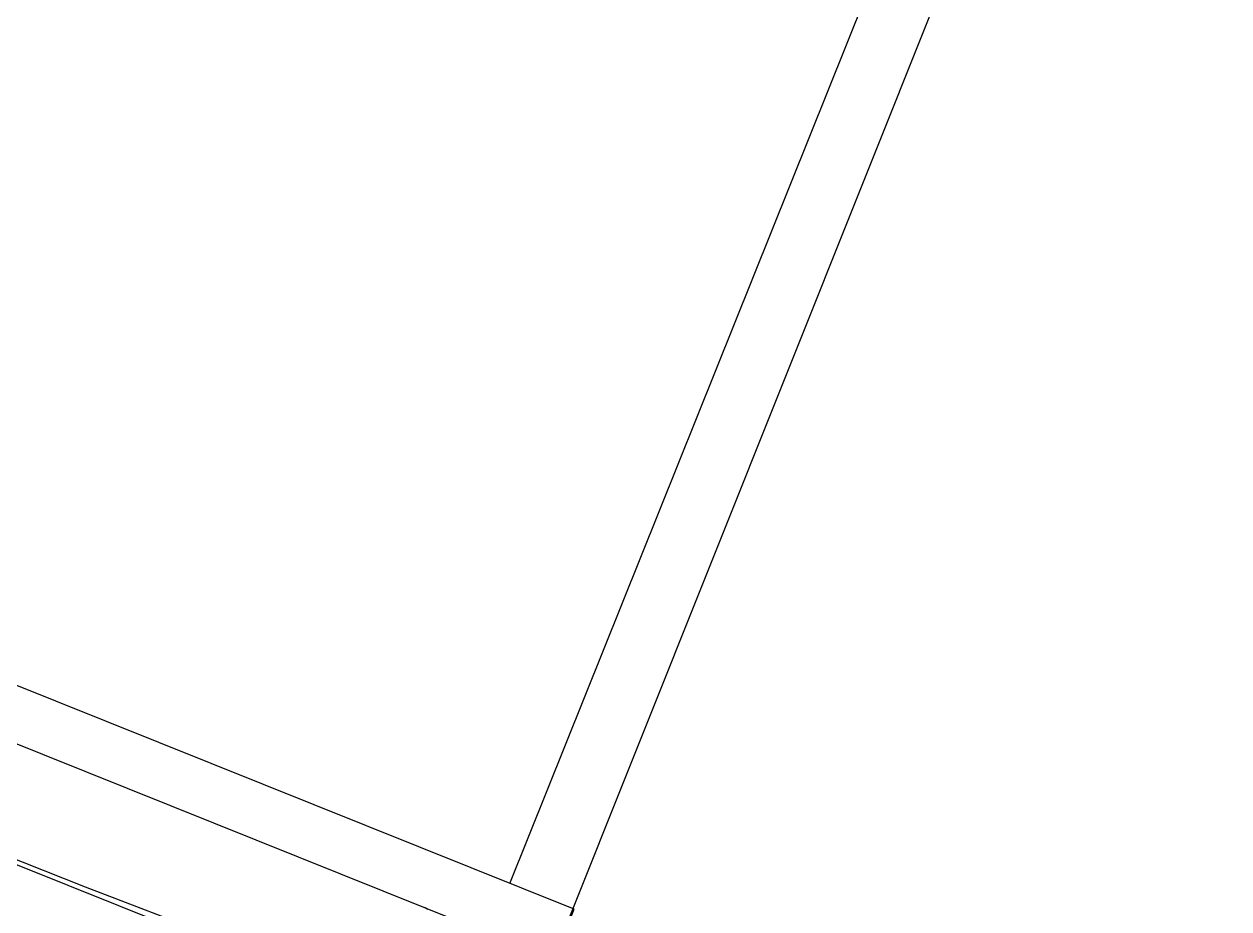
# Model space of a CAD drawing. Extents: x 23618587 to 48466785, y 42305484 to 86624613.
# Drawn here: x 24361149 to 24361972, y 43354754 to 43355359 of the extents above; entities that cross this region are included whole.
import ezdxf

# ---------------------------------------------------------------- set-up
doc = ezdxf.new("R2010")
doc.units = 0
doc.header["$MEASUREMENT"] = 0
doc.layers.add('AC-W', color=7, linetype='CONTINUOUS')
doc.layers.add('楼控', color=1, linetype='CONTINUOUS')

msp = doc.modelspace()

# ---------------------------------------------------------------- linework, layer by layer
at = {"layer": 'AC-W', "color": 7, "ltscale": 300}
msp.add_arc((24162246.90911, 42870268.06754), 513099.72014, 62.6224147924, 75.1443656534, dxfattribs=at)
at = {"layer": 'AC-W', "color": 7}
for centre, start, end in [((24148759.7883, 42835660.74182), 79.4743453433, 79.4743453433), ((24148766.30591, 42835659.45113), 78.1227654299, 78.1227654299), ((24148779.34207, 42835656.52904), 76.2090487924, 76.2090487924)]:
    msp.add_arc(centre, 530172.67138, start, end, dxfattribs=at)
at = {"layer": '楼控', "color": 7}
msp.add_line((24361466.44404, 43354609.90953), (24362682.76996, 43357652.81608), dxfattribs=at)
at = {"layer": '楼控'}
msp.add_line((24361481.22589, 43354771.84552), (24362570.41506, 43357485.40293), dxfattribs=at)
for points in [[(24361511.29504, 43354720.02583), (24361525.03206, 43354754.27557), (24360709.29033, 43355081.45638), (24360695.55331, 43355047.20664), (24361511.29504, 43354720.02583)], [(24361409.07033, 43354638.51657), (24361422.7982, 43354672.7435), (24360726.85071, 43354951.87678), (24360713.12284, 43354917.64985), (24361409.07033, 43354638.51657)], [(24361075.96844, 43354815.16238), (24361191.0281, 43354769.59725), (24361277.89183, 43354736.35832)], [(24361424.80531, 43354754.06114), (24361424.42171, 43354754.57197), (24361423.7907, 43354755.04643), (24361422.87548, 43354755.48948)]]:
    msp.add_lwpolyline(points, dxfattribs=at)

doc.saveas('drawing.dxf')
